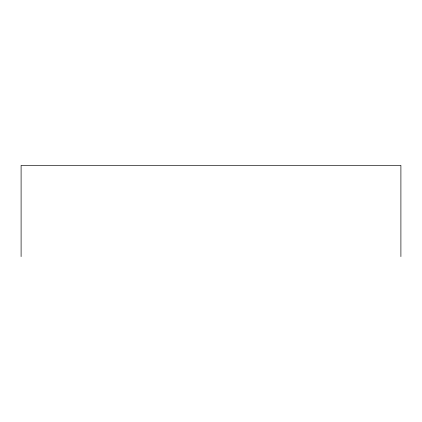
<?xml version="1.0" encoding="UTF-8"?>
<svg xmlns="http://www.w3.org/2000/svg" width="422" height="422" viewBox="0 0 422 422"><rect width="100%" height="100%" fill="white"/><g stroke="black" fill="none" stroke-linecap="round" stroke-linejoin="round"><path stroke-width="0.63" d="M400.9 256.608L400.9 165.392L21.1 165.392L21.1 256.608"/></g></svg>
